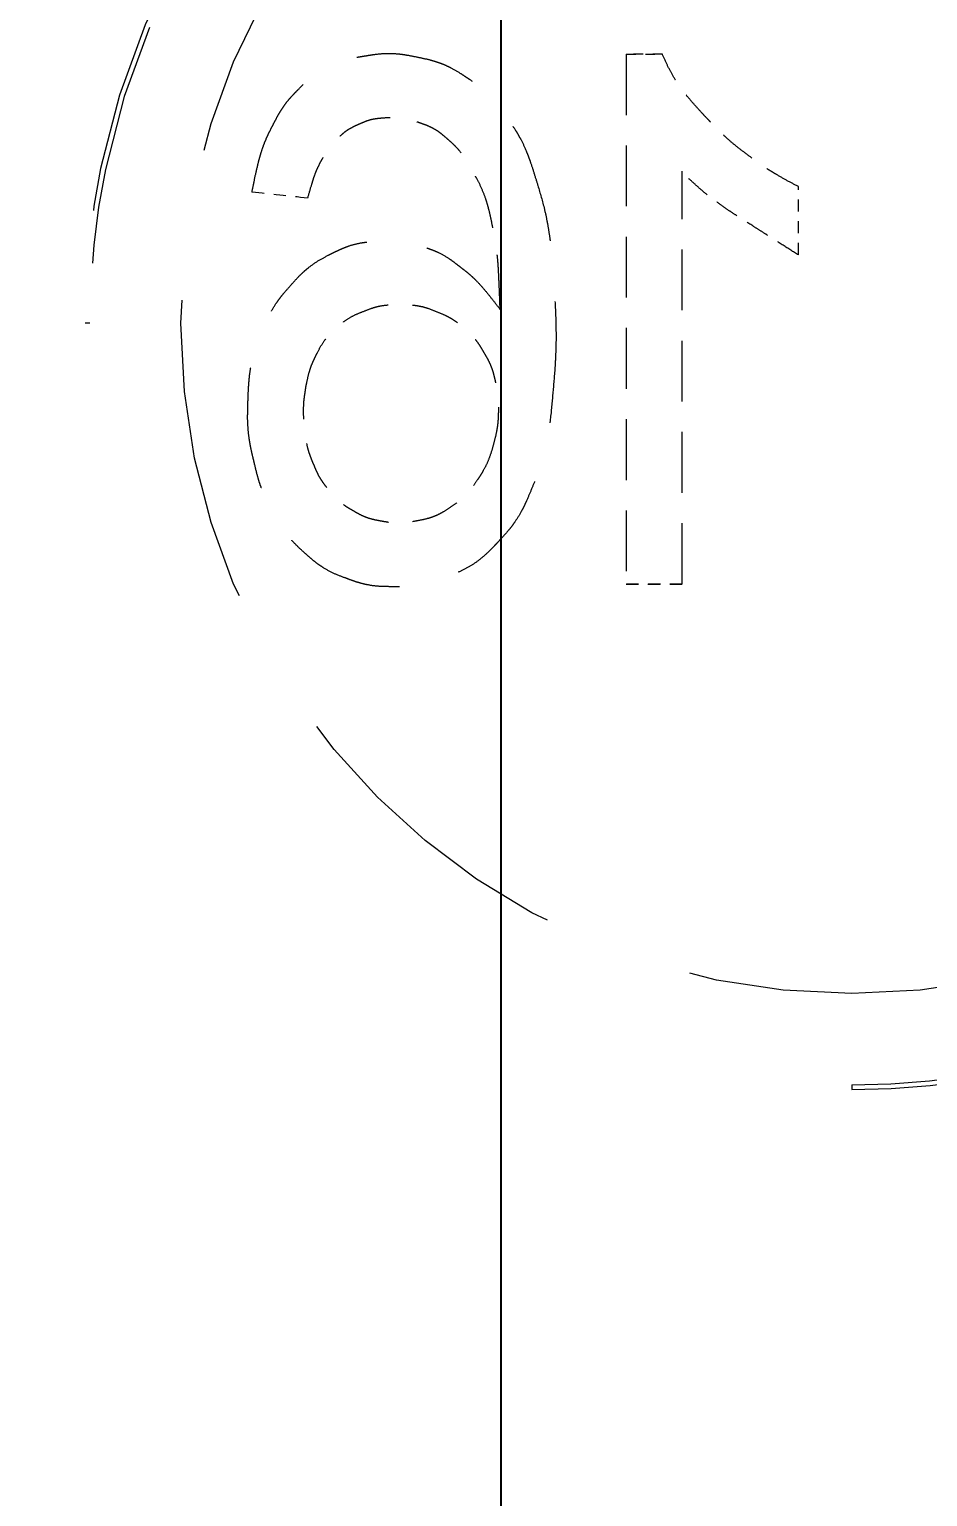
# Model space of a CAD drawing. Header units: millimetres. Extents: x 2742 to 8552, y -10326 to 2528.
# Drawn here: x 3951.3 to 3960.68, y -628.2 to -612.89 of the extents above; entities that cross this region are included whole.
import ezdxf

# ---------------------------------------------------------------- set-up
doc = ezdxf.new("R2010")
doc.units = ezdxf.units.MM
doc.linetypes.add('HIDDEN', pattern=[9.525, 6.35, -3.175])
doc.layers.add('110', color=7, linetype='Continuous', true_color=0xffffff)
doc.layers.add('dim', color=82, linetype='Continuous', lineweight=9)
doc.styles.get("Standard").update_dxf_attribs({"font": 'arial.ttf'})
doc.dimstyles.new('Standard-3', dxfattribs={"dimscale": 3, "dimtxt": 0.18, "dimasz": 0.18, "dimexe": 0.18, "dimexo": 0.0625, "dimgap": 0.09, "dimtad": 0, "dimzin": 0, "dimdsep": 46, "dimtxsty": 'Standard', "dimcen": 0.09, "dimadec": 0, "dimazin": 0, "dimtfac": 1, "dimtofl": 0, "dimtmove": 0, "dimatfit": 3, "dimfxl": 0, "dimtolj": 1, "dimtzin": 0, "dimarcsym": 0})

# ---------------------------------------------------------------- blocks, each defined once
blk = doc.blocks.new('*D137')
at = {"layer": 'Defpoints', "color": 0, "transparency": 16777216}
for p in [(4028.884, -573.952), (3956.224, -853.952), (4038.164, -853.952)]:
    blk.add_point(p, dxfattribs=at)
at = {"layer": 'dim', "color": 0, "lineweight": -2, "transparency": 16777216}
for p, q in [((4027.384, -573.952), (3954.725, -573.952)), ((3956.224, -579.952), (3956.224, -696.834)), ((3956.224, -847.952), (3956.224, -731.07)), ((4036.665, -853.952), (3954.725, -853.952))]:
    blk.add_line(p, q, dxfattribs=at)
at = {"layer": 'dim', "color": 0, "transparency": 16777216}
for points in [[(3955.224, -579.952), (3957.224, -579.952), (3956.224, -573.952)], [(3955.224, -847.952), (3957.224, -847.952), (3956.224, -853.952)]]:
    blk.add_solid(points, dxfattribs=at)
at = {"layer": 'dim', "color": 0, "transparency": 16777216, "insert": (3956.224, -713.952), "char_height": 7.5, "attachment_point": 5, "rotation": 90, "bg_fill": 3, "box_fill_scale": 1.1, "bg_fill_color": 256, "bg_fill_true_color": 13158600, "bg_fill_transparency": 0}
blk.add_mtext('\\A1;280.00', dxfattribs=at)

msp = doc.modelspace()

# ---------------------------------------------------------------- linework, layer by layer
at = {"layer": '110', "color": 8, "linetype": 'HIDDEN', "lineweight": 18, "ltscale": 0.001}
for p, q in [((3951.934, -615.952), (3951.884, -615.952)), ((3959.884, -623.902), (3959.884, -623.952))]:
    msp.add_line(p, q, dxfattribs=at)
at = {"layer": '110', "color": 8, "linetype": 'HIDDEN', "lineweight": 18, "ltscale": 0.5}
msp.add_circle((3959.884, -615.952), 7, dxfattribs=at)
msp.add_arc((3959.884, -615.952), 8, 270, 180, dxfattribs=at)
at = {"layer": '110', "color": 8, "linetype": 'HIDDEN', "lineweight": 18, "ltscale": 0.4}
msp.add_arc((3959.884, -615.952), 7.95, 270, 180, dxfattribs=at)
at = {"layer": '110', "color": 8, "linetype": 'HIDDEN', "lineweight": 18, "ltscale": 0.2}
for knots in [[0, 0, 0, 0, 0.007812, 0.007812, 0.015625, 0.015625, 0.019531, 0.019531, 0.023437, 0.023437, 0.027344, 0.027344, 0.03125, 0.03125, 0.035156, 0.035156, 0.039062, 0.039062, 0.042969, 0.042969, 0.046875, 0.046875, 0.050781, 0.054687, 0.054687, 0.058594, 0.058594, 0.0625, 0.0625, 0.066406, 0.066406, 0.070312, 0.070312, 0.078125, 0.078125, 0.082031, 0.082031, 0.085937, 0.085937, 0.09375, 0.09375, 0.097656, 0.097656, 0.101562, 0.101562, 0.105469, 0.105469, 0.109375, 0.109375, 0.113281, 0.113281, 0.117187, 0.117187, 0.121094, 0.121094, 0.125, 0.125, 0.132812, 0.132812, 0.140625, 0.140625, 0.144531, 0.144531, 0.148437, 0.148437, 0.15625, 0.15625, 0.164062, 0.164062, 0.167969, 0.167969, 0.171875, 0.175781, 0.175781, 0.179687, 0.179687, 0.1875, 0.1875, 0.191406, 0.191406, 0.195312, 0.195312, 0.203125, 0.203125, 0.210937, 0.210937, 0.21875, 0.21875, 0.222656, 0.222656, 0.226562, 0.226562, 0.230469, 0.230469, 0.234375, 0.234375, 0.242187, 0.242187, 0.246094, 0.246094, 0.25, 0.25, 0.257812, 0.257812, 0.261719, 0.261719, 0.265625, 0.265625, 0.273437, 0.273437, 0.28125, 0.28125, 0.296875, 0.296875, 0.304687, 0.304687, 0.3125, 0.3125, 0.320312, 0.320312, 0.328125, 0.328125, 0.34375, 0.34375, 0.359375, 0.359375, 0.367187, 0.367187, 0.375, 0.375, 0.382812, 0.382812, 0.390625, 0.390625, 0.40625, 0.40625, 0.421875, 0.421875, 0.4375, 0.4375, 0.441406, 0.441406, 0.445312, 0.445312, 0.453125, 0.453125, 0.460937, 0.460937, 0.46875, 0.46875, 0.476562, 0.476562, 0.480469, 0.480469, 0.484375, 0.484375, 0.492187, 0.492187, 0.496094, 0.496094, 0.5, 0.5, 0.507812, 0.507812, 0.511719, 0.511719, 0.515625, 0.515625, 0.523437, 0.523437, 0.53125, 0.539062, 0.539062, 0.546875, 0.546875, 0.550781, 0.550781, 0.554687, 0.554687, 0.5625, 0.5625, 0.566406, 0.566406, 0.570313, 0.570313, 0.578125, 0.578125, 0.585938, 0.589844, 0.589844, 0.59375, 0.59375, 0.601562, 0.601562, 0.609375, 0.609375, 0.613281, 0.613281, 0.617187, 0.621094, 0.621094, 0.625, 0.625, 0.632812, 0.632812, 0.640625, 0.640625, 0.644531, 0.644531, 0.648437, 0.648437, 0.652344, 0.652344, 0.65625, 0.65625, 0.664062, 0.664062, 0.671875, 0.671875, 0.675781, 0.675781, 0.679687, 0.679687, 0.683594, 0.683594, 0.6875, 0.6875, 0.695312, 0.703125, 0.703125, 0.707031, 0.707031, 0.710937, 0.710937, 0.71875, 0.71875, 0.722656, 0.722656, 0.726562, 0.730469, 0.730469, 0.734375, 0.734375, 0.742187, 0.742187, 0.746094, 0.746094, 0.75, 0.75, 0.757812, 0.757812, 0.765625, 0.765625, 0.769531, 0.769531, 0.773437, 0.773437, 0.78125, 0.78125, 0.789062, 0.789062, 0.796875, 0.796875, 0.800781, 0.800781, 0.804687, 0.804687, 0.8125, 0.8125, 0.820312, 0.820312, 0.824219, 0.824219, 0.828125, 0.828125, 0.835937, 0.835937, 0.84375, 0.84375, 0.847656, 0.847656, 0.851562, 0.851562, 0.859375, 0.859375, 0.867187, 0.867187, 0.871094, 0.871094, 0.875, 0.875, 0.878906, 0.878906, 0.882812, 0.882812, 0.890625, 0.894531, 0.894531, 0.898437, 0.898437, 0.902344, 0.902344, 0.90625, 0.90625, 0.910156, 0.910156, 0.914062, 0.914062, 0.921875, 0.921875, 0.929687, 0.929687, 0.933594, 0.933594, 0.9375, 0.941406, 0.941406, 0.945312, 0.945312, 0.953125, 0.953125, 0.957031, 0.957031, 0.960937, 0.960937, 0.964844, 0.964844, 0.96875, 0.96875, 0.972656, 0.972656, 0.976563, 0.976563, 0.984375, 0.984375, 0.992188, 0.992188, 1, 1, 1, 1], [0, 0, 0, 0, 0.007812, 0.007812, 0.015625, 0.015625, 0.019531, 0.019531, 0.023437, 0.023437, 0.027344, 0.027344, 0.03125, 0.03125, 0.035156, 0.035156, 0.039062, 0.039062, 0.042969, 0.042969, 0.046875, 0.046875, 0.050781, 0.054687, 0.054687, 0.058594, 0.058594, 0.0625, 0.0625, 0.066406, 0.066406, 0.070312, 0.070312, 0.078125, 0.078125, 0.082031, 0.082031, 0.085937, 0.085937, 0.09375, 0.09375, 0.097656, 0.097656, 0.101562, 0.101562, 0.105469, 0.105469, 0.109375, 0.109375, 0.113281, 0.113281, 0.117187, 0.117187, 0.121094, 0.121094, 0.125, 0.125, 0.132812, 0.132812, 0.140625, 0.140625, 0.144531, 0.144531, 0.148437, 0.148437, 0.15625, 0.15625, 0.164062, 0.164062, 0.167969, 0.167969, 0.171875, 0.175781, 0.175781, 0.179687, 0.179687, 0.1875, 0.1875, 0.191406, 0.191406, 0.195312, 0.195312, 0.203125, 0.203125, 0.210937, 0.210937, 0.21875, 0.21875, 0.222656, 0.222656, 0.226562, 0.226562, 0.230469, 0.230469, 0.234375, 0.234375, 0.242187, 0.242187, 0.246094, 0.246094, 0.25, 0.25, 0.257812, 0.257812, 0.261719, 0.261719, 0.265625, 0.265625, 0.273437, 0.273437, 0.28125, 0.28125, 0.296875, 0.296875, 0.304687, 0.304687, 0.3125, 0.3125, 0.320312, 0.320312, 0.328125, 0.328125, 0.34375, 0.34375, 0.359375, 0.359375, 0.367187, 0.367187, 0.375, 0.375, 0.382812, 0.382812, 0.390625, 0.390625, 0.40625, 0.40625, 0.421875, 0.421875, 0.4375, 0.4375, 0.441406, 0.441406, 0.445312, 0.445312, 0.453125, 0.453125, 0.460937, 0.460937, 0.46875, 0.46875, 0.476562, 0.476562, 0.480469, 0.480469, 0.484375, 0.484375, 0.492187, 0.492187, 0.496094, 0.496094, 0.5, 0.5, 0.507812, 0.507812, 0.511719, 0.511719, 0.515625, 0.515625, 0.523437, 0.523437, 0.53125, 0.539062, 0.539062, 0.546875, 0.546875, 0.550781, 0.550781, 0.554687, 0.554687, 0.5625, 0.5625, 0.566406, 0.566406, 0.570312, 0.570312, 0.578125, 0.578125, 0.585937, 0.589844, 0.589844, 0.59375, 0.59375, 0.601562, 0.601562, 0.609375, 0.609375, 0.613281, 0.613281, 0.617187, 0.621094, 0.621094, 0.625, 0.625, 0.632812, 0.632812, 0.640625, 0.640625, 0.644531, 0.644531, 0.648437, 0.648437, 0.652344, 0.652344, 0.65625, 0.65625, 0.664062, 0.664062, 0.671875, 0.671875, 0.675781, 0.675781, 0.679687, 0.679687, 0.683594, 0.683594, 0.6875, 0.6875, 0.695312, 0.703125, 0.703125, 0.707031, 0.707031, 0.710937, 0.710937, 0.71875, 0.71875, 0.722656, 0.722656, 0.726562, 0.730469, 0.730469, 0.734375, 0.734375, 0.742187, 0.742187, 0.746094, 0.746094, 0.75, 0.75, 0.757812, 0.757812, 0.765625, 0.765625, 0.769531, 0.769531, 0.773437, 0.773437, 0.78125, 0.78125, 0.789062, 0.789062, 0.796875, 0.796875, 0.800781, 0.800781, 0.804687, 0.804687, 0.8125, 0.8125, 0.820312, 0.820312, 0.824219, 0.824219, 0.828125, 0.828125, 0.835937, 0.835937, 0.84375, 0.84375, 0.847656, 0.847656, 0.851562, 0.851562, 0.859375, 0.859375, 0.867187, 0.867187, 0.871094, 0.871094, 0.875, 0.875, 0.878906, 0.878906, 0.882812, 0.882812, 0.890625, 0.894531, 0.894531, 0.898437, 0.898437, 0.902344, 0.902344, 0.90625, 0.90625, 0.910156, 0.910156, 0.914062, 0.914062, 0.921875, 0.921875, 0.929687, 0.929687, 0.933594, 0.933594, 0.9375, 0.941406, 0.941406, 0.945312, 0.945312, 0.953125, 0.953125, 0.957031, 0.957031, 0.960937, 0.960937, 0.964844, 0.964844, 0.96875, 0.96875, 0.972656, 0.972656, 0.976562, 0.976562, 0.984375, 0.984375, 0.992187, 0.992187, 1, 1, 1, 1]]:
    msp.add_open_spline([(3953.625, -614.587), (3953.634, -614.543), (3953.643, -614.499), (3953.661, -614.411), (3953.671, -614.367), (3953.687, -614.301), (3953.692, -614.279), (3953.703, -614.235), (3953.709, -614.214), (3953.722, -614.171), (3953.729, -614.149), (3953.743, -614.107), (3953.751, -614.086), (3953.768, -614.045), (3953.776, -614.025), (3953.795, -613.985), (3953.804, -613.965), (3953.824, -613.925), (3953.834, -613.906), (3953.854, -613.866), (3953.865, -613.847), (3953.885, -613.807), (3953.906, -613.769), (3953.929, -613.731), (3953.954, -613.694), (3953.967, -613.675), (3953.993, -613.64), (3954.007, -613.623), (3954.036, -613.59), (3954.051, -613.574), (3954.081, -613.543), (3954.096, -613.527), (3954.141, -613.481), (3954.172, -613.45), (3954.222, -613.408), (3954.239, -613.395), (3954.274, -613.37), (3954.292, -613.358), (3954.346, -613.325), (3954.383, -613.306), (3954.439, -613.279), (3954.458, -613.269), (3954.496, -613.251), (3954.514, -613.243), (3954.552, -613.226), (3954.572, -613.219), (3954.611, -613.206), (3954.63, -613.2), (3954.67, -613.189), (3954.69, -613.184), (3954.73, -613.176), (3954.75, -613.173), (3954.791, -613.166), (3954.811, -613.163), (3954.851, -613.156), (3954.871, -613.153), (3954.932, -613.144), (3954.972, -613.14), (3955.052, -613.137), (3955.092, -613.138), (3955.152, -613.142), (3955.172, -613.144), (3955.211, -613.15), (3955.231, -613.153), (3955.289, -613.163), (3955.328, -613.171), (3955.405, -613.187), (3955.443, -613.195), (3955.5, -613.21), (3955.519, -613.215), (3955.556, -613.227), (3955.593, -613.239), (3955.629, -613.254), (3955.665, -613.27), (3955.683, -613.278), (3955.735, -613.305), (3955.769, -613.325), (3955.818, -613.357), (3955.834, -613.367), (3955.866, -613.389), (3955.882, -613.399), (3955.931, -613.432), (3955.962, -613.454), (3956.024, -613.501), (3956.053, -613.527), (3956.109, -613.582), (3956.136, -613.611), (3956.174, -613.657), (3956.187, -613.673), (3956.211, -613.705), (3956.223, -613.721), (3956.246, -613.753), (3956.258, -613.769), (3956.282, -613.802), (3956.293, -613.818), (3956.328, -613.867), (3956.351, -613.901), (3956.383, -613.952), (3956.394, -613.969), (3956.414, -614.005), (3956.424, -614.023), (3956.452, -614.077), (3956.47, -614.115), (3956.494, -614.173), (3956.502, -614.193), (3956.517, -614.232), (3956.524, -614.252), (3956.545, -614.312), (3956.558, -614.353), (3956.583, -614.434), (3956.596, -614.475), (3956.633, -614.598), (3956.657, -614.681), (3956.688, -614.808), (3956.697, -614.851), (3956.714, -614.939), (3956.721, -614.983), (3956.734, -615.072), (3956.74, -615.117), (3956.749, -615.207), (3956.754, -615.252), (3956.765, -615.388), (3956.771, -615.479), (3956.783, -615.662), (3956.789, -615.754), (3956.795, -615.892), (3956.797, -615.938), (3956.798, -616.031), (3956.799, -616.077), (3956.798, -616.17), (3956.797, -616.217), (3956.793, -616.309), (3956.791, -616.355), (3956.782, -616.491), (3956.774, -616.582), (3956.758, -616.762), (3956.751, -616.851), (3956.73, -617.029), (3956.717, -617.117), (3956.696, -617.226), (3956.691, -617.247), (3956.681, -617.29), (3956.676, -617.311), (3956.659, -617.374), (3956.646, -617.416), (3956.618, -617.496), (3956.603, -617.536), (3956.572, -617.614), (3956.556, -617.653), (3956.524, -617.73), (3956.508, -617.769), (3956.482, -617.826), (3956.474, -617.845), (3956.455, -617.883), (3956.446, -617.901), (3956.416, -617.956), (3956.395, -617.99), (3956.361, -618.04), (3956.349, -618.057), (3956.325, -618.089), (3956.312, -618.104), (3956.274, -618.15), (3956.247, -618.179), (3956.207, -618.223), (3956.193, -618.238), (3956.166, -618.267), (3956.152, -618.281), (3956.111, -618.324), (3956.082, -618.352), (3956.023, -618.404), (3955.962, -618.453), (3955.897, -618.494), (3955.828, -618.53), (3955.793, -618.547), (3955.739, -618.57), (3955.721, -618.577), (3955.685, -618.592), (3955.667, -618.6), (3955.612, -618.622), (3955.576, -618.636), (3955.52, -618.655), (3955.502, -618.661), (3955.464, -618.671), (3955.445, -618.676), (3955.388, -618.688), (3955.35, -618.694), (3955.272, -618.702), (3955.212, -618.704), (3955.152, -618.704), (3955.112, -618.704), (3955.092, -618.704), (3955.032, -618.704), (3954.992, -618.703), (3954.912, -618.698), (3954.872, -618.693), (3954.813, -618.681), (3954.793, -618.677), (3954.754, -618.666), (3954.714, -618.655), (3954.675, -618.641), (3954.636, -618.627), (3954.616, -618.619), (3954.557, -618.598), (3954.518, -618.583), (3954.442, -618.548), (3954.406, -618.528), (3954.352, -618.494), (3954.334, -618.483), (3954.299, -618.457), (3954.282, -618.444), (3954.248, -618.416), (3954.232, -618.402), (3954.199, -618.373), (3954.182, -618.358), (3954.133, -618.313), (3954.101, -618.284), (3954.04, -618.22), (3954.012, -618.186), (3953.973, -618.133), (3953.96, -618.114), (3953.935, -618.077), (3953.923, -618.058), (3953.9, -618.019), (3953.888, -617.999), (3953.865, -617.961), (3953.854, -617.941), (3953.82, -617.883), (3953.776, -617.804), (3953.741, -617.721), (3953.718, -617.658), (3953.71, -617.637), (3953.697, -617.594), (3953.69, -617.572), (3953.672, -617.507), (3953.662, -617.463), (3953.646, -617.396), (3953.641, -617.374), (3953.63, -617.33), (3953.62, -617.286), (3953.611, -617.241), (3953.603, -617.197), (3953.599, -617.175), (3953.59, -617.108), (3953.586, -617.063), (3953.582, -616.997), (3953.581, -616.974), (3953.58, -616.93), (3953.581, -616.907), (3953.581, -616.84), (3953.583, -616.795), (3953.586, -616.706), (3953.588, -616.661), (3953.592, -616.594), (3953.594, -616.572), (3953.598, -616.527), (3953.6, -616.504), (3953.609, -616.437), (3953.616, -616.394), (3953.635, -616.307), (3953.646, -616.265), (3953.674, -616.182), (3953.689, -616.141), (3953.714, -616.08), (3953.723, -616.06), (3953.74, -616.02), (3953.748, -616), (3953.774, -615.939), (3953.792, -615.899), (3953.831, -615.822), (3953.853, -615.785), (3953.888, -615.732), (3953.9, -615.715), (3953.925, -615.681), (3953.939, -615.664), (3953.979, -615.615), (3954.007, -615.584), (3954.064, -615.521), (3954.092, -615.489), (3954.136, -615.444), (3954.151, -615.43), (3954.182, -615.402), (3954.198, -615.388), (3954.246, -615.35), (3954.279, -615.326), (3954.349, -615.283), (3954.385, -615.264), (3954.44, -615.236), (3954.458, -615.227), (3954.494, -615.208), (3954.512, -615.199), (3954.549, -615.182), (3954.568, -615.174), (3954.605, -615.159), (3954.624, -615.152), (3954.68, -615.133), (3954.738, -615.119), (3954.797, -615.11), (3954.837, -615.105), (3954.857, -615.103), (3954.896, -615.1), (3954.916, -615.098), (3954.956, -615.095), (3954.976, -615.093), (3955.015, -615.091), (3955.035, -615.09), (3955.074, -615.09), (3955.094, -615.091), (3955.153, -615.094), (3955.192, -615.1), (3955.269, -615.116), (3955.308, -615.127), (3955.365, -615.143), (3955.385, -615.149), (3955.423, -615.16), (3955.461, -615.172), (3955.498, -615.185), (3955.536, -615.2), (3955.554, -615.208), (3955.608, -615.234), (3955.643, -615.254), (3955.695, -615.288), (3955.711, -615.3), (3955.745, -615.325), (3955.761, -615.338), (3955.794, -615.363), (3955.811, -615.376), (3955.843, -615.401), (3955.86, -615.414), (3955.892, -615.44), (3955.907, -615.454), (3955.938, -615.482), (3955.953, -615.497), (3955.998, -615.542), (3956.026, -615.573), (3956.081, -615.639), (3956.108, -615.673), (3956.162, -615.741), (3956.188, -615.775), (3956.215, -615.81)], degree=3, knots=knots, dxfattribs=at)
at = {"layer": '110', "color": 8, "linetype": 'HIDDEN', "lineweight": 18, "ltscale": 0.01}
msp.add_open_spline([(3957.531, -613.146), (3957.656, -613.146), (3957.781, -613.146), (3957.908, -613.146)], degree=3, dxfattribs=at)
msp.add_open_spline([(3957.908, -613.146), (3957.844, -613.146), (3957.781, -613.146), (3957.656, -613.146), (3957.593, -613.146), (3957.531, -613.146)], degree=3, knots=[0, 0, 0, 0, 0.5, 0.5, 1, 1, 1, 1], dxfattribs=at)
at = {"layer": '110', "color": 8, "linetype": 'HIDDEN', "lineweight": 18, "ltscale": 0.1}
for points, knots in [([(3957.531, -613.146), (3957.531, -613.256), (3957.531, -613.366), (3957.531, -613.588), (3957.531, -613.699), (3957.531, -613.924), (3957.531, -614.037), (3957.531, -614.265), (3957.531, -614.379), (3957.531, -614.724), (3957.531, -614.956), (3957.531, -615.31), (3957.531, -615.429), (3957.531, -615.67), (3957.531, -615.791), (3957.531, -615.944), (3957.531, -615.975), (3957.531, -616.036), (3957.531, -616.067), (3957.531, -616.158), (3957.531, -616.218), (3957.531, -616.399), (3957.531, -616.518), (3957.531, -616.872), (3957.531, -617.103), (3957.531, -617.447), (3957.531, -617.674), (3957.531, -617.899), (3957.531, -618.123), (3957.531, -618.235), (3957.531, -618.457), (3957.531, -618.567), (3957.531, -618.677)], [0, 0, 0, 0, 0.0625, 0.0625, 0.125, 0.125, 0.1875, 0.1875, 0.25, 0.25, 0.375, 0.375, 0.4375, 0.4375, 0.5, 0.5, 0.515625, 0.515625, 0.53125, 0.53125, 0.5625, 0.5625, 0.625, 0.625, 0.75, 0.75, 0.8125, 0.875, 0.875, 0.9375, 0.9375, 1, 1, 1, 1]), ([(3957.531, -613.146), (3957.531, -613.256), (3957.531, -613.366), (3957.531, -613.587), (3957.531, -613.698), (3957.531, -613.866), (3957.531, -613.923), (3957.531, -614.036), (3957.531, -614.092), (3957.531, -614.263), (3957.531, -614.377), (3957.531, -614.722), (3957.531, -614.954), (3957.531, -615.308), (3957.531, -615.427), (3957.531, -615.667), (3957.531, -615.788), (3957.531, -615.941), (3957.531, -615.971), (3957.531, -616.032), (3957.531, -616.063), (3957.531, -616.154), (3957.531, -616.214), (3957.531, -616.395), (3957.531, -616.514), (3957.531, -616.868), (3957.531, -617.1), (3957.531, -617.445), (3957.531, -617.559), (3957.531, -617.786), (3957.531, -617.898), (3957.531, -618.123), (3957.531, -618.235), (3957.531, -618.457), (3957.531, -618.567), (3957.531, -618.677)], [0, 0, 0, 0, 0.0625, 0.0625, 0.125, 0.125, 0.15625, 0.15625, 0.1875, 0.1875, 0.25, 0.25, 0.375, 0.375, 0.4375, 0.4375, 0.5, 0.5, 0.515625, 0.515625, 0.53125, 0.53125, 0.5625, 0.5625, 0.625, 0.625, 0.75, 0.75, 0.8125, 0.8125, 0.875, 0.875, 0.9375, 0.9375, 1, 1, 1, 1]), ([(3958.114, -618.677), (3958.114, -618.593), (3958.114, -618.508), (3958.114, -618.338), (3958.114, -618.253), (3958.114, -617.996), (3958.114, -617.824), (3958.114, -617.563), (3958.114, -617.475), (3958.114, -617.299), (3958.114, -617.21), (3958.114, -617.031), (3958.114, -616.941), (3958.114, -616.804), (3958.114, -616.758), (3958.114, -616.665), (3958.114, -616.619), (3958.114, -616.48), (3958.114, -616.387), (3958.114, -616.2), (3958.114, -616.107), (3958.114, -615.919), (3958.114, -615.825), (3958.114, -615.684), (3958.114, -615.637), (3958.114, -615.566), (3958.114, -615.542), (3958.114, -615.495), (3958.114, -615.472), (3958.114, -615.261), (3958.114, -615.079), (3958.114, -614.809), (3958.114, -614.72), (3958.114, -614.543), (3958.114, -614.456), (3958.114, -614.368)], [0, 0, 0, 0, 0.0625, 0.0625, 0.125, 0.125, 0.25, 0.25, 0.3125, 0.3125, 0.375, 0.375, 0.4375, 0.4375, 0.46875, 0.46875, 0.5, 0.5, 0.5625, 0.5625, 0.625, 0.625, 0.6875, 0.6875, 0.71875, 0.71875, 0.734375, 0.734375, 0.75, 0.75, 0.875, 0.875, 0.9375, 0.9375, 1, 1, 1, 1]), ([(3958.114, -618.677), (3958.114, -618.508), (3958.114, -618.339), (3958.114, -618.082), (3958.114, -617.996), (3958.114, -617.823), (3958.114, -617.736), (3958.114, -617.562), (3958.114, -617.474), (3958.114, -617.298), (3958.114, -617.12), (3958.114, -616.94), (3958.114, -616.758), (3958.114, -616.666), (3958.114, -616.55), (3958.114, -616.526), (3958.114, -616.48), (3958.114, -616.456), (3958.114, -616.385), (3958.114, -616.338), (3958.114, -616.197), (3958.114, -616.103), (3958.114, -615.916), (3958.114, -615.822), (3958.114, -615.635), (3958.114, -615.542), (3958.114, -615.402), (3958.114, -615.355), (3958.114, -615.285), (3958.114, -615.262), (3958.114, -615.215), (3958.114, -615.1), (3958.114, -614.986), (3958.114, -614.807), (3958.114, -614.718), (3958.114, -614.542), (3958.114, -614.455), (3958.114, -614.368)], [0, 0, 0, 0, 0.125, 0.125, 0.1875, 0.1875, 0.25, 0.25, 0.3125, 0.3125, 0.375, 0.4375, 0.4375, 0.5, 0.5, 0.515625, 0.515625, 0.53125, 0.53125, 0.5625, 0.5625, 0.625, 0.625, 0.6875, 0.6875, 0.75, 0.75, 0.78125, 0.78125, 0.796875, 0.796875, 0.8125, 0.875, 0.875, 0.9375, 0.9375, 1, 1, 1, 1])]:
    msp.add_open_spline(points, degree=3, knots=knots, dxfattribs=at)
at = {"layer": '110', "color": 8, "linetype": 'HIDDEN', "lineweight": 18, "ltscale": 0.06}
msp.add_open_spline([(3959.328, -614.528), (3959.289, -614.508), (3959.25, -614.487), (3959.173, -614.446), (3959.136, -614.424), (3959.08, -614.391), (3959.062, -614.38), (3959.025, -614.357), (3959.007, -614.346), (3958.954, -614.31), (3958.919, -614.286), (3958.85, -614.236), (3958.816, -614.211), (3958.749, -614.16), (3958.715, -614.135), (3958.649, -614.082), (3958.617, -614.055), (3958.555, -614), (3958.525, -613.971), (3958.465, -613.913), (3958.422, -613.867), (3958.38, -613.822), (3958.351, -613.792), (3958.337, -613.777), (3958.294, -613.731), (3958.266, -613.7), (3958.212, -613.638), (3958.185, -613.606), (3958.145, -613.558), (3958.133, -613.542), (3958.108, -613.509), (3958.095, -613.492), (3958.06, -613.441), (3958.038, -613.405), (3957.998, -613.333), (3957.978, -613.297), (3957.942, -613.222), (3957.924, -613.184), (3957.908, -613.146)], degree=3, knots=[0, 0, 0, 0, 0.0625, 0.0625, 0.125, 0.125, 0.15625, 0.15625, 0.1875, 0.1875, 0.25, 0.25, 0.3125, 0.3125, 0.375, 0.375, 0.4375, 0.4375, 0.5, 0.5, 0.5625, 0.59375, 0.59375, 0.625, 0.625, 0.6875, 0.6875, 0.75, 0.75, 0.78125, 0.78125, 0.8125, 0.8125, 0.875, 0.875, 0.9375, 0.9375, 1, 1, 1, 1], dxfattribs=at)
at = {"layer": '110', "color": 8, "linetype": 'HIDDEN', "lineweight": 18, "ltscale": 0.09}
msp.add_open_spline([(3956.215, -615.81), (3956.212, -615.722), (3956.209, -615.634), (3956.203, -615.503), (3956.201, -615.459), (3956.197, -615.372), (3956.194, -615.328), (3956.186, -615.242), (3956.181, -615.199), (3956.17, -615.114), (3956.163, -615.071), (3956.146, -614.988), (3956.137, -614.947), (3956.12, -614.864), (3956.111, -614.822), (3956.096, -614.761), (3956.091, -614.741), (3956.08, -614.702), (3956.074, -614.682), (3956.055, -614.624), (3956.04, -614.587), (3956.008, -614.514), (3955.99, -614.479), (3955.962, -614.427), (3955.952, -614.41), (3955.933, -614.375), (3955.923, -614.358), (3955.893, -614.307), (3955.874, -614.273), (3955.831, -614.208), (3955.809, -614.177), (3955.773, -614.133), (3955.76, -614.119), (3955.734, -614.093), (3955.72, -614.08), (3955.692, -614.054), (3955.678, -614.042), (3955.65, -614.017), (3955.635, -614.005), (3955.607, -613.981), (3955.592, -613.969), (3955.562, -613.948), (3955.547, -613.938), (3955.515, -613.92), (3955.499, -613.912), (3955.466, -613.896), (3955.45, -613.89), (3955.415, -613.877), (3955.398, -613.871), (3955.364, -613.859), (3955.346, -613.853), (3955.311, -613.842), (3955.294, -613.837), (3955.258, -613.827), (3955.24, -613.823), (3955.186, -613.812), (3955.15, -613.808), (3955.076, -613.808), (3955.038, -613.81), (3954.982, -613.814), (3954.963, -613.816), (3954.925, -613.82), (3954.907, -613.823), (3954.87, -613.83), (3954.851, -613.835), (3954.814, -613.847), (3954.796, -613.854), (3954.769, -613.866), (3954.759, -613.87), (3954.741, -613.878), (3954.732, -613.882), (3954.705, -613.894), (3954.687, -613.902), (3954.652, -613.921), (3954.634, -613.931), (3954.609, -613.948), (3954.601, -613.954), (3954.585, -613.966), (3954.577, -613.973), (3954.561, -613.987), (3954.553, -613.994), (3954.538, -614.008), (3954.53, -614.015), (3954.507, -614.037), (3954.492, -614.051), (3954.463, -614.082), (3954.449, -614.098), (3954.424, -614.132), (3954.412, -614.15), (3954.389, -614.187), (3954.378, -614.206), (3954.356, -614.243), (3954.345, -614.262), (3954.325, -614.3), (3954.315, -614.32), (3954.297, -614.359), (3954.289, -614.379), (3954.274, -614.42), (3954.267, -614.44), (3954.254, -614.481), (3954.248, -614.502), (3954.229, -614.564), (3954.217, -614.606), (3954.206, -614.648)], degree=3, knots=[0, 0, 0, 0, 0.0625, 0.0625, 0.09375, 0.09375, 0.125, 0.125, 0.15625, 0.15625, 0.1875, 0.1875, 0.21875, 0.21875, 0.25, 0.25, 0.265625, 0.265625, 0.28125, 0.28125, 0.3125, 0.3125, 0.34375, 0.34375, 0.359375, 0.359375, 0.375, 0.375, 0.40625, 0.40625, 0.4375, 0.4375, 0.453125, 0.453125, 0.46875, 0.46875, 0.484375, 0.484375, 0.5, 0.5, 0.515625, 0.515625, 0.53125, 0.53125, 0.546875, 0.546875, 0.5625, 0.5625, 0.578125, 0.578125, 0.59375, 0.59375, 0.609375, 0.609375, 0.625, 0.625, 0.65625, 0.65625, 0.6875, 0.6875, 0.703125, 0.703125, 0.71875, 0.71875, 0.734375, 0.734375, 0.75, 0.75, 0.757812, 0.757812, 0.765625, 0.765625, 0.78125, 0.78125, 0.796875, 0.796875, 0.804687, 0.804687, 0.8125, 0.8125, 0.820312, 0.820312, 0.828125, 0.828125, 0.84375, 0.84375, 0.859375, 0.859375, 0.875, 0.875, 0.890625, 0.890625, 0.90625, 0.90625, 0.921875, 0.921875, 0.9375, 0.9375, 0.953125, 0.953125, 0.96875, 0.96875, 1, 1, 1, 1], dxfattribs=at)
msp.add_open_spline([(3956.215, -615.81), (3956.212, -615.722), (3956.209, -615.634), (3956.203, -615.503), (3956.201, -615.459), (3956.197, -615.372), (3956.194, -615.328), (3956.186, -615.242), (3956.181, -615.199), (3956.17, -615.114), (3956.163, -615.071), (3956.146, -614.988), (3956.137, -614.947), (3956.12, -614.864), (3956.111, -614.822), (3956.096, -614.761), (3956.091, -614.741), (3956.08, -614.702), (3956.074, -614.682), (3956.055, -614.624), (3956.04, -614.587), (3956.008, -614.514), (3955.99, -614.479), (3955.962, -614.427), (3955.952, -614.41), (3955.933, -614.375), (3955.923, -614.358), (3955.893, -614.307), (3955.874, -614.273), (3955.831, -614.208), (3955.809, -614.177), (3955.773, -614.133), (3955.76, -614.119), (3955.734, -614.093), (3955.72, -614.08), (3955.692, -614.054), (3955.678, -614.042), (3955.65, -614.017), (3955.635, -614.005), (3955.607, -613.981), (3955.592, -613.969), (3955.562, -613.948), (3955.547, -613.938), (3955.515, -613.92), (3955.499, -613.912), (3955.466, -613.896), (3955.45, -613.89), (3955.415, -613.877), (3955.398, -613.871), (3955.364, -613.859), (3955.346, -613.853), (3955.311, -613.842), (3955.294, -613.837), (3955.258, -613.827), (3955.24, -613.823), (3955.186, -613.812), (3955.15, -613.808), (3955.076, -613.808), (3955.038, -613.81), (3954.982, -613.814), (3954.963, -613.816), (3954.925, -613.82), (3954.907, -613.823), (3954.87, -613.83), (3954.851, -613.835), (3954.814, -613.847), (3954.796, -613.854), (3954.769, -613.866), (3954.759, -613.87), (3954.741, -613.878), (3954.732, -613.882), (3954.705, -613.894), (3954.687, -613.902), (3954.652, -613.921), (3954.634, -613.931), (3954.609, -613.948), (3954.601, -613.954), (3954.585, -613.966), (3954.577, -613.973), (3954.561, -613.987), (3954.553, -613.994), (3954.538, -614.008), (3954.53, -614.015), (3954.507, -614.037), (3954.492, -614.051), (3954.463, -614.082), (3954.449, -614.098), (3954.424, -614.132), (3954.412, -614.15), (3954.389, -614.187), (3954.378, -614.206), (3954.356, -614.243), (3954.345, -614.262), (3954.325, -614.3), (3954.315, -614.32), (3954.297, -614.359), (3954.289, -614.379), (3954.274, -614.42), (3954.267, -614.44), (3954.254, -614.481), (3954.248, -614.502), (3954.229, -614.564), (3954.217, -614.606), (3954.206, -614.648)], degree=3, knots=[0, 0, 0, 0, 0.0625, 0.0625, 0.09375, 0.09375, 0.125, 0.125, 0.15625, 0.15625, 0.1875, 0.1875, 0.21875, 0.21875, 0.25, 0.25, 0.265625, 0.265625, 0.28125, 0.28125, 0.3125, 0.3125, 0.34375, 0.34375, 0.359375, 0.359375, 0.375, 0.375, 0.40625, 0.40625, 0.4375, 0.4375, 0.453125, 0.453125, 0.46875, 0.46875, 0.484375, 0.484375, 0.5, 0.5, 0.515625, 0.515625, 0.53125, 0.53125, 0.546875, 0.546875, 0.5625, 0.5625, 0.578125, 0.578125, 0.59375, 0.59375, 0.609375, 0.609375, 0.625, 0.625, 0.65625, 0.65625, 0.6875, 0.6875, 0.703125, 0.703125, 0.71875, 0.71875, 0.734375, 0.734375, 0.75, 0.75, 0.757812, 0.757812, 0.765625, 0.765625, 0.78125, 0.78125, 0.796875, 0.796875, 0.804687, 0.804687, 0.8125, 0.8125, 0.820312, 0.820312, 0.828125, 0.828125, 0.84375, 0.84375, 0.859375, 0.859375, 0.875, 0.875, 0.890625, 0.890625, 0.90625, 0.90625, 0.921875, 0.921875, 0.9375, 0.9375, 0.953125, 0.953125, 0.96875, 0.96875, 1, 1, 1, 1], dxfattribs=at)
at = {"layer": '110', "color": 8, "linetype": 'HIDDEN', "lineweight": 18, "ltscale": 0.04}
msp.add_open_spline([(3959.328, -615.242), (3959.274, -615.208), (3959.221, -615.174), (3959.115, -615.107), (3959.063, -615.073), (3958.983, -615.022), (3958.957, -615.005), (3958.904, -614.972), (3958.877, -614.955), (3958.798, -614.904), (3958.745, -614.871), (3958.667, -614.82), (3958.64, -614.803), (3958.588, -614.769), (3958.562, -614.752), (3958.511, -614.715), (3958.486, -614.697), (3958.436, -614.659), (3958.412, -614.641), (3958.362, -614.603), (3958.338, -614.583), (3958.291, -614.542), (3958.268, -614.521), (3958.222, -614.48), (3958.199, -614.459), (3958.155, -614.415), (3958.134, -614.392), (3958.114, -614.368)], degree=3, knots=[0, 0, 0, 0, 0.125, 0.125, 0.25, 0.25, 0.3125, 0.3125, 0.375, 0.375, 0.5, 0.5, 0.5625, 0.5625, 0.625, 0.625, 0.6875, 0.6875, 0.75, 0.75, 0.8125, 0.8125, 0.875, 0.875, 0.9375, 0.9375, 1, 1, 1, 1], dxfattribs=at)
at = {"layer": '110', "color": 8, "linetype": 'HIDDEN', "lineweight": 18, "ltscale": 0.02}
msp.add_open_spline([(3954.206, -614.648), (3954.012, -614.627), (3953.818, -614.607), (3953.625, -614.587)], degree=3, dxfattribs=at)
for points, knots in [([(3959.328, -615.242), (3959.328, -615.181), (3959.328, -615.121), (3959.328, -615.001), (3959.328, -614.942), (3959.328, -614.763), (3959.328, -614.646), (3959.328, -614.528)], [0, 0, 0, 0, 0.25, 0.25, 0.5, 0.5, 1, 1, 1, 1]), ([(3959.328, -615.242), (3959.328, -615.181), (3959.328, -615.121), (3959.328, -615.001), (3959.328, -614.942), (3959.328, -614.763), (3959.328, -614.646), (3959.328, -614.528)], [0, 0, 0, 0, 0.25, 0.25, 0.5, 0.5, 1, 1, 1, 1]), ([(3957.531, -618.677), (3957.627, -618.677), (3957.724, -618.677), (3957.918, -618.677), (3958.016, -618.677), (3958.114, -618.677)], [0, 0, 0, 0, 0.5, 0.5, 1, 1, 1, 1]), ([(3958.114, -618.677), (3958.065, -618.677), (3958.016, -618.677), (3957.918, -618.677), (3957.772, -618.677), (3957.627, -618.677), (3957.531, -618.677)], [0, 0, 0, 0, 0.25, 0.25, 0.5, 1, 1, 1, 1])]:
    msp.add_open_spline(points, degree=3, knots=knots, dxfattribs=at)
at = {"layer": '110', "color": 8, "linetype": 'HIDDEN', "lineweight": 18, "ltscale": 0.08}
for points, knots in [([(3954.197, -616.58), (3954.204, -616.542), (3954.212, -616.505), (3954.228, -616.449), (3954.239, -616.413), (3954.253, -616.378), (3954.268, -616.344), (3954.276, -616.327), (3954.292, -616.293), (3954.301, -616.276), (3954.326, -616.226), (3954.344, -616.193), (3954.384, -616.131), (3954.406, -616.103), (3954.454, -616.05), (3954.481, -616.026), (3954.521, -615.991), (3954.535, -615.979), (3954.562, -615.956), (3954.576, -615.944), (3954.618, -615.913), (3954.647, -615.895), (3954.708, -615.863), (3954.739, -615.85), (3954.803, -615.825), (3954.834, -615.812), (3954.883, -615.795), (3954.899, -615.79), (3954.931, -615.781), (3954.948, -615.777), (3954.997, -615.768), (3955.03, -615.764), (3955.096, -615.76), (3955.129, -615.76), (3955.178, -615.76), (3955.195, -615.76), (3955.228, -615.761), (3955.244, -615.761), (3955.278, -615.762), (3955.294, -615.764), (3955.327, -615.767), (3955.359, -615.772), (3955.391, -615.778), (3955.423, -615.786), (3955.439, -615.791), (3955.486, -615.806), (3955.517, -615.819), (3955.579, -615.844), (3955.61, -615.856), (3955.656, -615.877), (3955.67, -615.885), (3955.7, -615.901), (3955.714, -615.91), (3955.742, -615.929), (3955.756, -615.938), (3955.783, -615.959), (3955.796, -615.97), (3955.822, -615.993), (3955.835, -616.004), (3955.861, -616.028), (3955.874, -616.039), (3955.899, -616.063), (3955.912, -616.076), (3955.936, -616.101), (3955.948, -616.114), (3955.97, -616.141), (3955.981, -616.156), (3956.001, -616.185), (3956.011, -616.201), (3956.03, -616.232), (3956.039, -616.248), (3956.057, -616.28), (3956.067, -616.296), (3956.085, -616.328), (3956.093, -616.344), (3956.109, -616.377), (3956.116, -616.395), (3956.129, -616.429), (3956.136, -616.447), (3956.146, -616.483), (3956.151, -616.502), (3956.16, -616.539), (3956.164, -616.558), (3956.172, -616.595), (3956.177, -616.614), (3956.184, -616.651), (3956.187, -616.67), (3956.192, -616.708), (3956.194, -616.727), (3956.197, -616.765), (3956.197, -616.784), (3956.198, -616.822), (3956.197, -616.842), (3956.197, -616.88), (3956.196, -616.899), (3956.195, -616.936), (3956.194, -616.955), (3956.191, -616.993), (3956.189, -617.011), (3956.184, -617.048), (3956.181, -617.066), (3956.17, -617.121), (3956.162, -617.156), (3956.153, -617.192)], [0, 0, 0, 0, 0.03125, 0.03125, 0.046875, 0.0625, 0.0625, 0.078125, 0.078125, 0.09375, 0.09375, 0.125, 0.125, 0.15625, 0.15625, 0.1875, 0.1875, 0.203125, 0.203125, 0.21875, 0.21875, 0.25, 0.25, 0.28125, 0.28125, 0.3125, 0.3125, 0.328125, 0.328125, 0.34375, 0.34375, 0.375, 0.375, 0.40625, 0.40625, 0.421875, 0.421875, 0.4375, 0.4375, 0.453125, 0.453125, 0.46875, 0.484375, 0.484375, 0.5, 0.5, 0.53125, 0.53125, 0.5625, 0.5625, 0.578125, 0.578125, 0.59375, 0.59375, 0.609375, 0.609375, 0.625, 0.625, 0.640625, 0.640625, 0.65625, 0.65625, 0.671875, 0.671875, 0.6875, 0.6875, 0.703125, 0.703125, 0.71875, 0.71875, 0.734375, 0.734375, 0.75, 0.75, 0.765625, 0.765625, 0.78125, 0.78125, 0.796875, 0.796875, 0.8125, 0.8125, 0.828125, 0.828125, 0.84375, 0.84375, 0.859375, 0.859375, 0.875, 0.875, 0.890625, 0.890625, 0.90625, 0.90625, 0.921875, 0.921875, 0.9375, 0.9375, 0.953125, 0.953125, 0.96875, 0.96875, 1, 1, 1, 1]), ([(3954.197, -616.58), (3954.204, -616.542), (3954.212, -616.505), (3954.228, -616.449), (3954.239, -616.413), (3954.253, -616.378), (3954.268, -616.344), (3954.276, -616.327), (3954.292, -616.293), (3954.301, -616.276), (3954.326, -616.226), (3954.344, -616.193), (3954.384, -616.131), (3954.406, -616.103), (3954.454, -616.05), (3954.481, -616.026), (3954.521, -615.991), (3954.535, -615.979), (3954.562, -615.956), (3954.576, -615.944), (3954.618, -615.913), (3954.647, -615.895), (3954.708, -615.863), (3954.739, -615.85), (3954.803, -615.825), (3954.834, -615.812), (3954.883, -615.795), (3954.899, -615.79), (3954.931, -615.781), (3954.948, -615.777), (3954.997, -615.768), (3955.03, -615.764), (3955.096, -615.76), (3955.129, -615.76), (3955.178, -615.76), (3955.195, -615.76), (3955.228, -615.761), (3955.244, -615.761), (3955.278, -615.762), (3955.294, -615.764), (3955.327, -615.767), (3955.359, -615.772), (3955.391, -615.778), (3955.423, -615.786), (3955.439, -615.791), (3955.486, -615.806), (3955.517, -615.819), (3955.579, -615.844), (3955.61, -615.856), (3955.656, -615.877), (3955.67, -615.885), (3955.7, -615.901), (3955.714, -615.91), (3955.742, -615.929), (3955.756, -615.938), (3955.783, -615.959), (3955.796, -615.97), (3955.822, -615.993), (3955.835, -616.004), (3955.861, -616.028), (3955.874, -616.039), (3955.899, -616.063), (3955.912, -616.076), (3955.936, -616.101), (3955.948, -616.114), (3955.97, -616.141), (3955.981, -616.156), (3956.001, -616.185), (3956.011, -616.201), (3956.03, -616.232), (3956.039, -616.248), (3956.057, -616.28), (3956.067, -616.296), (3956.085, -616.328), (3956.093, -616.344), (3956.109, -616.377), (3956.116, -616.395), (3956.129, -616.429), (3956.136, -616.447), (3956.146, -616.483), (3956.151, -616.502), (3956.16, -616.539), (3956.164, -616.558), (3956.172, -616.595), (3956.177, -616.614), (3956.184, -616.651), (3956.187, -616.67), (3956.192, -616.708), (3956.194, -616.727), (3956.197, -616.765), (3956.197, -616.784), (3956.198, -616.822), (3956.197, -616.842), (3956.197, -616.88), (3956.196, -616.899), (3956.195, -616.936), (3956.194, -616.955), (3956.191, -616.993), (3956.189, -617.011), (3956.184, -617.048), (3956.181, -617.066), (3956.17, -617.121), (3956.162, -617.156), (3956.153, -617.192)], [0, 0, 0, 0, 0.03125, 0.03125, 0.046875, 0.0625, 0.0625, 0.078125, 0.078125, 0.09375, 0.09375, 0.125, 0.125, 0.15625, 0.15625, 0.1875, 0.1875, 0.203125, 0.203125, 0.21875, 0.21875, 0.25, 0.25, 0.28125, 0.28125, 0.3125, 0.3125, 0.328125, 0.328125, 0.34375, 0.34375, 0.375, 0.375, 0.40625, 0.40625, 0.421875, 0.421875, 0.4375, 0.4375, 0.453125, 0.453125, 0.46875, 0.484375, 0.484375, 0.5, 0.5, 0.53125, 0.53125, 0.5625, 0.5625, 0.578125, 0.578125, 0.59375, 0.59375, 0.609375, 0.609375, 0.625, 0.625, 0.640625, 0.640625, 0.65625, 0.65625, 0.671875, 0.671875, 0.6875, 0.6875, 0.703125, 0.703125, 0.71875, 0.71875, 0.734375, 0.734375, 0.75, 0.75, 0.765625, 0.765625, 0.78125, 0.78125, 0.796875, 0.796875, 0.8125, 0.8125, 0.828125, 0.828125, 0.84375, 0.84375, 0.859375, 0.859375, 0.875, 0.875, 0.890625, 0.890625, 0.90625, 0.90625, 0.921875, 0.921875, 0.9375, 0.9375, 0.953125, 0.953125, 0.96875, 0.96875, 1, 1, 1, 1]), ([(3956.153, -617.192), (3956.143, -617.228), (3956.134, -617.263), (3956.112, -617.331), (3956.1, -617.365), (3956.073, -617.43), (3956.057, -617.461), (3956.031, -617.507), (3956.022, -617.522), (3956.003, -617.551), (3955.994, -617.566), (3955.965, -617.609), (3955.946, -617.638), (3955.916, -617.68), (3955.906, -617.693), (3955.884, -617.719), (3955.862, -617.744), (3955.838, -617.768), (3955.813, -617.79), (3955.801, -617.8), (3955.762, -617.831), (3955.735, -617.849), (3955.68, -617.886), (3955.653, -617.905), (3955.611, -617.93), (3955.597, -617.938), (3955.568, -617.953), (3955.539, -617.966), (3955.508, -617.978), (3955.478, -617.988), (3955.462, -617.992), (3955.415, -618.005), (3955.382, -618.011), (3955.318, -618.023), (3955.285, -618.03), (3955.22, -618.039), (3955.187, -618.041), (3955.138, -618.041), (3955.121, -618.04), (3955.088, -618.038), (3955.071, -618.036), (3955.037, -618.031), (3955.02, -618.028), (3954.986, -618.022), (3954.969, -618.019), (3954.936, -618.013), (3954.919, -618.01), (3954.885, -618.002), (3954.869, -617.998), (3954.836, -617.988), (3954.819, -617.982), (3954.786, -617.968), (3954.77, -617.961), (3954.738, -617.944), (3954.722, -617.936), (3954.699, -617.922), (3954.691, -617.918), (3954.675, -617.908), (3954.667, -617.904), (3954.644, -617.89), (3954.628, -617.881), (3954.598, -617.861), (3954.583, -617.85), (3954.554, -617.828), (3954.54, -617.816), (3954.513, -617.79), (3954.5, -617.777), (3954.474, -617.749), (3954.462, -617.735), (3954.437, -617.705), (3954.424, -617.691), (3954.4, -617.661), (3954.388, -617.646), (3954.366, -617.615), (3954.355, -617.599), (3954.335, -617.567), (3954.325, -617.55), (3954.308, -617.516), (3954.3, -617.498), (3954.284, -617.463), (3954.277, -617.445), (3954.262, -617.409), (3954.254, -617.391), (3954.24, -617.355), (3954.233, -617.337), (3954.22, -617.3), (3954.204, -617.244), (3954.193, -617.187), (3954.183, -617.111), (3954.179, -617.073), (3954.173, -617.015), (3954.171, -616.996), (3954.168, -616.957), (3954.166, -616.938), (3954.163, -616.881), (3954.164, -616.843), (3954.167, -616.786), (3954.168, -616.767), (3954.173, -616.729), (3954.175, -616.711), (3954.181, -616.673), (3954.184, -616.655), (3954.187, -616.631), (3954.188, -616.627), (3954.189, -616.617), (3954.19, -616.613), (3954.192, -616.599), (3954.195, -616.589), (3954.197, -616.58)], [0, 0, 0, 0, 0.03125, 0.03125, 0.0625, 0.0625, 0.09375, 0.09375, 0.109375, 0.109375, 0.125, 0.125, 0.15625, 0.15625, 0.171875, 0.171875, 0.1875, 0.203125, 0.203125, 0.21875, 0.21875, 0.25, 0.25, 0.28125, 0.28125, 0.296875, 0.296875, 0.3125, 0.328125, 0.328125, 0.34375, 0.34375, 0.375, 0.375, 0.40625, 0.40625, 0.4375, 0.4375, 0.453125, 0.453125, 0.46875, 0.46875, 0.484375, 0.484375, 0.5, 0.5, 0.515625, 0.515625, 0.53125, 0.53125, 0.546875, 0.546875, 0.5625, 0.5625, 0.578125, 0.578125, 0.585937, 0.585937, 0.59375, 0.59375, 0.609375, 0.609375, 0.625, 0.625, 0.640625, 0.640625, 0.65625, 0.65625, 0.671875, 0.671875, 0.6875, 0.6875, 0.703125, 0.703125, 0.71875, 0.71875, 0.734375, 0.734375, 0.75, 0.75, 0.765625, 0.765625, 0.78125, 0.78125, 0.796875, 0.796875, 0.8125, 0.84375, 0.84375, 0.875, 0.875, 0.890625, 0.890625, 0.90625, 0.90625, 0.9375, 0.9375, 0.953125, 0.953125, 0.96875, 0.96875, 0.984375, 0.984375, 0.988281, 0.988281, 0.992187, 0.992187, 1, 1, 1, 1]), ([(3956.153, -617.192), (3956.143, -617.228), (3956.134, -617.263), (3956.112, -617.331), (3956.1, -617.365), (3956.073, -617.43), (3956.057, -617.461), (3956.031, -617.507), (3956.022, -617.522), (3956.003, -617.551), (3955.994, -617.566), (3955.965, -617.609), (3955.946, -617.638), (3955.916, -617.68), (3955.906, -617.693), (3955.884, -617.719), (3955.862, -617.744), (3955.838, -617.768), (3955.813, -617.79), (3955.801, -617.8), (3955.762, -617.831), (3955.735, -617.849), (3955.68, -617.886), (3955.653, -617.905), (3955.611, -617.93), (3955.597, -617.938), (3955.568, -617.953), (3955.539, -617.966), (3955.508, -617.978), (3955.478, -617.988), (3955.462, -617.992), (3955.415, -618.005), (3955.382, -618.011), (3955.318, -618.023), (3955.285, -618.03), (3955.22, -618.039), (3955.187, -618.041), (3955.138, -618.041), (3955.121, -618.04), (3955.088, -618.038), (3955.071, -618.036), (3955.037, -618.031), (3955.02, -618.028), (3954.986, -618.022), (3954.969, -618.019), (3954.936, -618.013), (3954.919, -618.01), (3954.885, -618.002), (3954.869, -617.998), (3954.836, -617.988), (3954.819, -617.982), (3954.786, -617.968), (3954.77, -617.961), (3954.738, -617.944), (3954.722, -617.936), (3954.699, -617.922), (3954.691, -617.918), (3954.675, -617.908), (3954.667, -617.904), (3954.644, -617.89), (3954.628, -617.881), (3954.598, -617.861), (3954.583, -617.85), (3954.554, -617.828), (3954.54, -617.816), (3954.513, -617.79), (3954.5, -617.777), (3954.474, -617.749), (3954.462, -617.735), (3954.437, -617.705), (3954.424, -617.691), (3954.4, -617.661), (3954.388, -617.646), (3954.366, -617.615), (3954.355, -617.599), (3954.335, -617.567), (3954.325, -617.55), (3954.308, -617.516), (3954.3, -617.498), (3954.284, -617.463), (3954.277, -617.445), (3954.262, -617.409), (3954.254, -617.391), (3954.24, -617.355), (3954.233, -617.337), (3954.22, -617.3), (3954.204, -617.244), (3954.193, -617.187), (3954.183, -617.111), (3954.179, -617.073), (3954.173, -617.015), (3954.171, -616.996), (3954.168, -616.957), (3954.166, -616.938), (3954.163, -616.881), (3954.164, -616.843), (3954.167, -616.786), (3954.168, -616.767), (3954.173, -616.729), (3954.175, -616.711), (3954.181, -616.673), (3954.184, -616.655), (3954.187, -616.631), (3954.188, -616.627), (3954.189, -616.617), (3954.19, -616.613), (3954.192, -616.599), (3954.195, -616.589), (3954.197, -616.58)], [0, 0, 0, 0, 0.03125, 0.03125, 0.0625, 0.0625, 0.09375, 0.09375, 0.109375, 0.109375, 0.125, 0.125, 0.15625, 0.15625, 0.171875, 0.171875, 0.1875, 0.203125, 0.203125, 0.21875, 0.21875, 0.25, 0.25, 0.28125, 0.28125, 0.296875, 0.296875, 0.3125, 0.328125, 0.328125, 0.34375, 0.34375, 0.375, 0.375, 0.40625, 0.40625, 0.4375, 0.4375, 0.453125, 0.453125, 0.46875, 0.46875, 0.484375, 0.484375, 0.5, 0.5, 0.515625, 0.515625, 0.53125, 0.53125, 0.546875, 0.546875, 0.5625, 0.5625, 0.578125, 0.578125, 0.585937, 0.585937, 0.59375, 0.59375, 0.609375, 0.609375, 0.625, 0.625, 0.640625, 0.640625, 0.65625, 0.65625, 0.671875, 0.671875, 0.6875, 0.6875, 0.703125, 0.703125, 0.71875, 0.71875, 0.734375, 0.734375, 0.75, 0.75, 0.765625, 0.765625, 0.78125, 0.78125, 0.796875, 0.796875, 0.8125, 0.84375, 0.84375, 0.875, 0.875, 0.890625, 0.890625, 0.90625, 0.90625, 0.9375, 0.9375, 0.953125, 0.953125, 0.96875, 0.96875, 0.984375, 0.984375, 0.988281, 0.988281, 0.992188, 0.992188, 1, 1, 1, 1])]:
    msp.add_open_spline(points, degree=3, knots=knots, dxfattribs=at)

# ---------------------------------------------------------------- next in the draw order: dimensions: what is measured, and where the dimension line sits
at = {"layer": 'dim'}
dim = msp.add_linear_dim(base=(3956.224, -853.952), p1=(4028.884, -573.952), p2=(4038.164, -853.952), angle=90, dimstyle='Standard-3', override={"dimtxt": 2.5, "dimasz": 2, "dimexe": 0.49975, "dimexo": 0.49975, "dimgap": 0.49975}, dxfattribs=at)
dim.commit()
dim.dimension.update_dxf_attribs({"geometry": '*D137', "text_midpoint": (3956.224, -713.952)})

doc.saveas('drawing.dxf')
